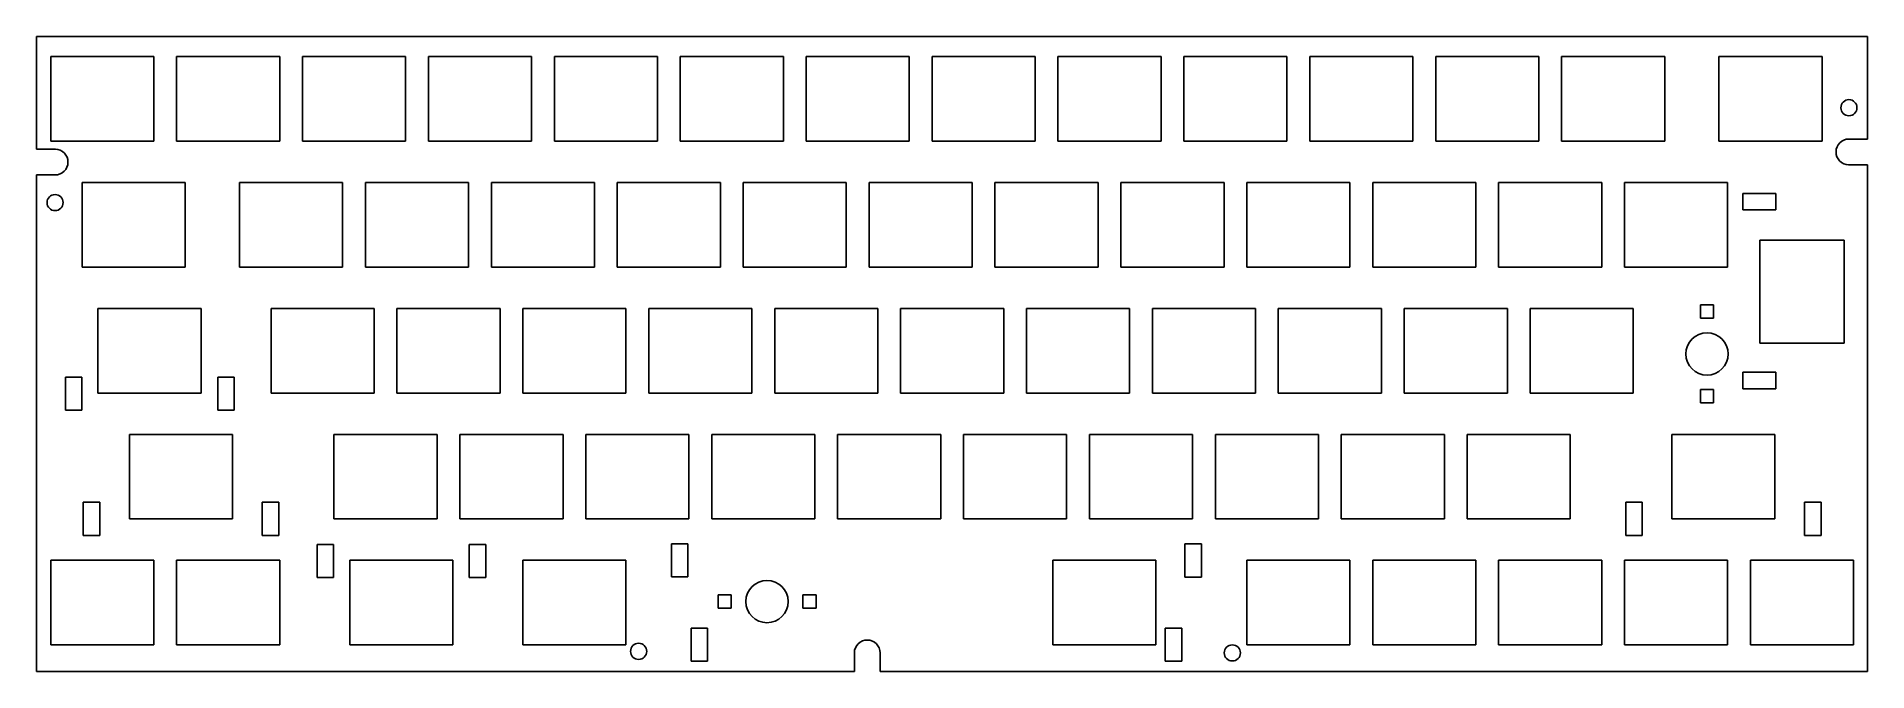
# Model space of a CAD drawing. Extents: x 0 to 277, y -1 to 95.
import ezdxf

# ---------------------------------------------------------------- set-up
doc = ezdxf.new("R2010")
doc.units = 0
doc.header["$MEASUREMENT"] = 0

msp = doc.modelspace()

# ---------------------------------------------------------------- linework, layer by layer
at = {"linetype": 'Continuous'}
for p, q in [((-0.31, 78.2), (-0.31, 95.22)), ((-0.31, 95.22), (276.69, 95.22)), ((276.69, 95.22), (276.69, 79.73)), ((2.52, 78.2), (-0.31, 78.2)), ((276.69, 79.73), (273.89, 79.73)), ((273.85, 75.83), (276.69, 75.83)), ((276.69, 75.83), (276.69, -0.78)), ((-0.31, -0.78), (-0.31, 74.3)), ((-0.31, 74.3), (2.48, 74.3)), ((262.82, 71.51), (257.82, 71.51)), ((257.82, 71.51), (257.82, 69.01)), ((262.82, 69.01), (262.82, 71.51)), ((257.82, 69.01), (262.82, 69.01)), ((251.42, 54.64), (253.42, 54.64)), ((251.42, 52.64), (251.42, 54.64)), ((253.42, 52.64), (251.42, 52.64)), ((253.42, 54.64), (253.42, 52.64)), ((257.82, 44.45), (262.82, 44.45)), ((257.82, 41.95), (257.82, 44.45)), ((262.82, 44.45), (262.82, 41.95)), ((4.04, 38.74), (4.04, 43.74)), ((4.04, 43.74), (6.54, 43.74)), ((6.54, 43.74), (6.54, 38.74)), ((27.08, 43.74), (27.08, 38.74)), ((29.58, 43.74), (27.08, 43.74)), ((29.58, 38.74), (29.58, 43.74)), ((251.42, 41.84), (253.42, 41.84)), ((251.42, 39.84), (251.42, 41.84)), ((253.42, 41.84), (253.42, 39.84)), ((262.82, 41.95), (257.82, 41.95)), ((253.42, 39.84), (251.42, 39.84)), ((6.54, 38.74), (4.04, 38.74)), ((27.08, 38.74), (29.58, 38.74)), ((6.75, 19.79), (6.75, 24.79)), ((6.75, 24.79), (9.25, 24.79)), ((9.25, 24.79), (9.25, 19.79)), ((33.81, 24.79), (33.81, 19.79)), ((36.31, 24.79), (33.81, 24.79)), ((36.31, 19.79), (36.31, 24.79)), ((240.12, 19.79), (240.12, 24.79)), ((240.12, 24.79), (242.62, 24.79)), ((242.62, 24.79), (242.62, 19.79)), ((267.18, 24.79), (267.18, 19.79)), ((269.68, 24.79), (267.18, 24.79)), ((269.68, 19.79), (269.68, 24.79)), ((9.25, 19.79), (6.75, 19.79)), ((33.81, 19.79), (36.31, 19.79)), ((242.62, 19.79), (240.12, 19.79)), ((267.18, 19.79), (269.68, 19.79)), ((42.12, 13.42), (42.12, 18.42)), ((42.12, 18.42), (44.62, 18.42)), ((44.62, 18.42), (44.62, 13.42)), ((65.15, 18.42), (65.15, 13.42)), ((67.65, 18.42), (65.15, 18.42)), ((67.65, 13.42), (67.65, 18.42)), ((95.74, 13.52), (95.74, 18.52)), ((95.74, 18.52), (98.24, 18.52)), ((98.24, 18.52), (98.24, 13.52)), ((173.42, 13.49), (173.42, 18.49)), ((173.42, 18.49), (175.92, 18.49)), ((175.92, 18.49), (175.92, 13.49)), ((44.62, 13.42), (42.12, 13.42)), ((65.15, 13.42), (67.65, 13.42)), ((98.24, 13.52), (95.74, 13.52)), ((175.92, 13.49), (173.42, 13.49)), ((102.79, 8.78), (102.79, 10.78)), ((102.79, 10.78), (104.79, 10.78)), ((104.79, 8.78), (102.79, 8.78)), ((104.79, 10.78), (104.79, 8.78)), ((115.61, 8.78), (115.61, 10.78)), ((115.61, 10.78), (117.61, 10.78)), ((117.61, 8.78), (115.61, 8.78)), ((117.61, 10.78), (117.61, 8.78)), ((98.71, 0.75), (98.71, 5.75)), ((98.71, 5.75), (101.21, 5.75)), ((101.21, 5.75), (101.21, 0.75)), ((170.44, 5.75), (170.44, 0.75)), ((172.94, 5.75), (170.44, 5.75)), ((172.94, 0.75), (172.94, 5.75)), ((101.21, 0.75), (98.71, 0.75)), ((123.41, 2.06), (123.41, -0.78)), ((127.31, -0.78), (127.31, 2.01)), ((170.44, 0.75), (172.94, 0.75)), ((123.41, -0.78), (-0.31, -0.78)), ((276.69, -0.78), (127.31, -0.78))]:
    msp.add_line(p, q, dxfattribs=at)
at = {"color": 0}
for p, q in [((1.82, 79.42), (1.82, 92.22)), ((1.82, 92.22), (2.62, 92.22)), ((2.62, 92.22), (16.62, 92.22)), ((16.62, 92.22), (17.42, 92.22)), ((17.42, 92.22), (17.42, 79.42)), ((20.87, 79.42), (20.87, 92.22)), ((20.87, 92.22), (21.67, 92.22)), ((21.67, 92.22), (35.67, 92.22)), ((35.67, 92.22), (36.47, 92.22)), ((36.47, 92.22), (36.47, 79.42)), ((39.92, 79.42), (39.92, 92.22)), ((39.92, 92.22), (40.72, 92.22)), ((40.72, 92.22), (54.72, 92.22)), ((54.72, 92.22), (55.52, 92.22)), ((55.52, 92.22), (55.52, 79.42)), ((58.97, 79.42), (58.97, 92.22)), ((58.97, 92.22), (59.77, 92.22)), ((59.77, 92.22), (73.77, 92.22)), ((73.77, 92.22), (74.57, 92.22)), ((74.57, 92.22), (74.57, 79.42)), ((78.02, 79.42), (78.02, 92.22)), ((78.02, 92.22), (78.82, 92.22)), ((78.82, 92.22), (92.82, 92.22)), ((92.82, 92.22), (93.62, 92.22)), ((93.62, 92.22), (93.62, 79.42)), ((97.07, 79.42), (97.07, 92.22)), ((97.07, 92.22), (97.87, 92.22)), ((97.87, 92.22), (111.87, 92.22)), ((111.87, 92.22), (112.67, 92.22)), ((112.67, 92.22), (112.67, 79.42)), ((116.12, 79.42), (116.12, 92.22)), ((116.12, 92.22), (116.92, 92.22)), ((116.92, 92.22), (130.92, 92.22)), ((130.92, 92.22), (131.72, 92.22)), ((131.72, 92.22), (131.72, 79.42)), ((135.17, 79.42), (135.17, 92.22)), ((135.17, 92.22), (135.97, 92.22)), ((135.97, 92.22), (149.97, 92.22)), ((149.97, 92.22), (150.77, 92.22)), ((150.77, 92.22), (150.77, 79.42)), ((154.22, 79.42), (154.22, 92.22)), ((154.22, 92.22), (155.02, 92.22)), ((155.02, 92.22), (169.02, 92.22)), ((169.02, 92.22), (169.82, 92.22)), ((169.82, 92.22), (169.82, 79.42)), ((173.27, 79.42), (173.27, 92.22)), ((173.27, 92.22), (174.07, 92.22)), ((174.07, 92.22), (188.07, 92.22)), ((188.07, 92.22), (188.87, 92.22)), ((188.87, 92.22), (188.87, 79.42)), ((192.32, 79.42), (192.32, 92.22)), ((192.32, 92.22), (193.12, 92.22)), ((193.12, 92.22), (207.12, 92.22)), ((207.12, 92.22), (207.92, 92.22)), ((207.92, 92.22), (207.92, 79.42)), ((211.37, 79.42), (211.37, 92.22)), ((211.37, 92.22), (212.17, 92.22)), ((212.17, 92.22), (226.17, 92.22)), ((226.17, 92.22), (226.97, 92.22)), ((226.97, 92.22), (226.97, 79.42)), ((230.42, 79.42), (230.42, 92.22)), ((230.42, 92.22), (231.22, 92.22)), ((231.22, 92.22), (245.22, 92.22)), ((245.22, 92.22), (246.02, 92.22)), ((246.02, 92.22), (246.02, 79.42)), ((254.23, 79.42), (254.23, 92.22)), ((254.23, 92.22), (255.03, 92.22)), ((255.03, 92.22), (269.03, 92.22)), ((269.03, 92.22), (269.83, 92.22)), ((269.83, 92.22), (269.83, 79.42)), ((2.62, 79.42), (1.82, 79.42)), ((16.62, 79.42), (2.62, 79.42)), ((17.42, 79.42), (16.62, 79.42)), ((21.67, 79.42), (20.87, 79.42)), ((35.67, 79.42), (21.67, 79.42)), ((36.47, 79.42), (35.67, 79.42)), ((40.72, 79.42), (39.92, 79.42)), ((54.72, 79.42), (40.72, 79.42)), ((55.52, 79.42), (54.72, 79.42)), ((59.77, 79.42), (58.97, 79.42)), ((73.77, 79.42), (59.77, 79.42)), ((74.57, 79.42), (73.77, 79.42)), ((78.82, 79.42), (78.02, 79.42)), ((92.82, 79.42), (78.82, 79.42)), ((93.62, 79.42), (92.82, 79.42)), ((97.87, 79.42), (97.07, 79.42)), ((111.87, 79.42), (97.87, 79.42)), ((112.67, 79.42), (111.87, 79.42)), ((116.92, 79.42), (116.12, 79.42)), ((130.92, 79.42), (116.92, 79.42)), ((131.72, 79.42), (130.92, 79.42)), ((135.97, 79.42), (135.17, 79.42)), ((149.97, 79.42), (135.97, 79.42)), ((150.77, 79.42), (149.97, 79.42)), ((155.02, 79.42), (154.22, 79.42)), ((169.02, 79.42), (155.02, 79.42)), ((169.82, 79.42), (169.02, 79.42)), ((174.07, 79.42), (173.27, 79.42)), ((188.07, 79.42), (174.07, 79.42)), ((188.87, 79.42), (188.07, 79.42)), ((193.12, 79.42), (192.32, 79.42)), ((207.12, 79.42), (193.12, 79.42)), ((207.92, 79.42), (207.12, 79.42)), ((212.17, 79.42), (211.37, 79.42)), ((226.17, 79.42), (212.17, 79.42)), ((226.97, 79.42), (226.17, 79.42)), ((231.22, 79.42), (230.42, 79.42)), ((245.22, 79.42), (231.22, 79.42)), ((246.02, 79.42), (245.22, 79.42)), ((255.03, 79.42), (254.23, 79.42)), ((269.03, 79.42), (255.03, 79.42)), ((269.83, 79.42), (269.03, 79.42)), ((6.58, 60.37), (6.58, 73.17)), ((6.58, 73.17), (7.38, 73.17)), ((7.38, 73.17), (21.38, 73.17)), ((21.38, 73.17), (22.18, 73.17)), ((22.18, 73.17), (22.18, 60.37)), ((30.39, 60.37), (30.39, 73.17)), ((30.39, 73.17), (31.19, 73.17)), ((31.19, 73.17), (45.19, 73.17)), ((45.19, 73.17), (45.99, 73.17)), ((45.99, 73.17), (45.99, 60.37)), ((49.44, 60.37), (49.44, 73.17)), ((49.44, 73.17), (50.24, 73.17)), ((50.24, 73.17), (64.24, 73.17)), ((64.24, 73.17), (65.04, 73.17)), ((65.04, 73.17), (65.04, 60.37)), ((68.49, 60.37), (68.49, 73.17)), ((68.49, 73.17), (69.29, 73.17)), ((69.29, 73.17), (83.29, 73.17)), ((83.29, 73.17), (84.09, 73.17)), ((84.09, 73.17), (84.09, 60.37)), ((87.54, 60.37), (87.54, 73.17)), ((87.54, 73.17), (88.34, 73.17)), ((88.34, 73.17), (102.34, 73.17)), ((102.34, 73.17), (103.14, 73.17)), ((103.14, 73.17), (103.14, 60.37)), ((106.59, 60.37), (106.59, 73.17)), ((106.59, 73.17), (107.39, 73.17)), ((107.39, 73.17), (121.39, 73.17)), ((121.39, 73.17), (122.19, 73.17)), ((122.19, 73.17), (122.19, 60.37)), ((125.64, 60.37), (125.64, 73.17)), ((125.64, 73.17), (126.44, 73.17)), ((126.44, 73.17), (140.44, 73.17)), ((140.44, 73.17), (141.24, 73.17)), ((141.24, 73.17), (141.24, 60.37)), ((144.69, 60.37), (144.69, 73.17)), ((144.69, 73.17), (145.49, 73.17)), ((145.49, 73.17), (159.49, 73.17)), ((159.49, 73.17), (160.29, 73.17)), ((160.29, 73.17), (160.29, 60.37)), ((163.74, 60.37), (163.74, 73.17)), ((163.74, 73.17), (164.54, 73.17)), ((164.54, 73.17), (178.54, 73.17)), ((178.54, 73.17), (179.34, 73.17)), ((179.34, 73.17), (179.34, 60.37)), ((182.79, 60.37), (182.79, 73.17)), ((182.79, 73.17), (183.59, 73.17)), ((183.59, 73.17), (197.59, 73.17)), ((197.59, 73.17), (198.39, 73.17)), ((198.39, 73.17), (198.39, 60.37)), ((201.84, 60.37), (201.84, 73.17)), ((201.84, 73.17), (202.64, 73.17)), ((202.64, 73.17), (216.64, 73.17)), ((216.64, 73.17), (217.44, 73.17)), ((217.44, 73.17), (217.44, 60.37)), ((220.89, 60.37), (220.89, 73.17)), ((220.89, 73.17), (221.69, 73.17)), ((221.69, 73.17), (235.69, 73.17)), ((235.69, 73.17), (236.49, 73.17)), ((236.49, 73.17), (236.49, 60.37)), ((239.94, 60.37), (239.94, 73.17)), ((239.94, 73.17), (240.74, 73.17)), ((240.74, 73.17), (254.74, 73.17)), ((254.74, 73.17), (255.54, 73.17)), ((255.54, 73.17), (255.54, 60.37)), ((260.39, 63.64), (260.39, 64.44)), ((260.39, 64.44), (273.19, 64.44)), ((273.19, 64.44), (273.19, 63.64)), ((260.39, 49.64), (260.39, 63.64)), ((273.19, 63.64), (273.19, 49.64)), ((7.38, 60.37), (6.58, 60.37)), ((21.38, 60.37), (7.38, 60.37)), ((22.18, 60.37), (21.38, 60.37)), ((31.19, 60.37), (30.39, 60.37)), ((45.19, 60.37), (31.19, 60.37)), ((45.99, 60.37), (45.19, 60.37)), ((50.24, 60.37), (49.44, 60.37)), ((64.24, 60.37), (50.24, 60.37)), ((65.04, 60.37), (64.24, 60.37)), ((69.29, 60.37), (68.49, 60.37)), ((83.29, 60.37), (69.29, 60.37)), ((84.09, 60.37), (83.29, 60.37)), ((88.34, 60.37), (87.54, 60.37)), ((102.34, 60.37), (88.34, 60.37)), ((103.14, 60.37), (102.34, 60.37)), ((107.39, 60.37), (106.59, 60.37)), ((121.39, 60.37), (107.39, 60.37)), ((122.19, 60.37), (121.39, 60.37)), ((126.44, 60.37), (125.64, 60.37)), ((140.44, 60.37), (126.44, 60.37)), ((141.24, 60.37), (140.44, 60.37)), ((145.49, 60.37), (144.69, 60.37)), ((159.49, 60.37), (145.49, 60.37)), ((160.29, 60.37), (159.49, 60.37)), ((164.54, 60.37), (163.74, 60.37)), ((178.54, 60.37), (164.54, 60.37)), ((179.34, 60.37), (178.54, 60.37)), ((183.59, 60.37), (182.79, 60.37)), ((197.59, 60.37), (183.59, 60.37)), ((198.39, 60.37), (197.59, 60.37)), ((202.64, 60.37), (201.84, 60.37)), ((216.64, 60.37), (202.64, 60.37)), ((217.44, 60.37), (216.64, 60.37)), ((221.69, 60.37), (220.89, 60.37)), ((235.69, 60.37), (221.69, 60.37)), ((236.49, 60.37), (235.69, 60.37)), ((240.74, 60.37), (239.94, 60.37)), ((254.74, 60.37), (240.74, 60.37)), ((255.54, 60.37), (254.74, 60.37)), ((8.96, 41.32), (8.96, 54.12)), ((8.96, 54.12), (9.76, 54.12)), ((9.76, 54.12), (23.76, 54.12)), ((23.76, 54.12), (24.56, 54.12)), ((24.56, 54.12), (24.56, 41.32)), ((35.16, 41.32), (35.16, 54.12)), ((35.16, 54.12), (35.96, 54.12)), ((35.96, 54.12), (49.96, 54.12)), ((49.96, 54.12), (50.76, 54.12)), ((50.76, 54.12), (50.76, 41.32)), ((54.2, 41.32), (54.2, 54.12)), ((54.2, 54.12), (55.01, 54.12)), ((55.01, 54.12), (69.01, 54.12)), ((69.01, 54.12), (69.81, 54.12)), ((69.81, 54.12), (69.81, 41.32)), ((73.25, 41.32), (73.25, 54.12)), ((73.25, 54.12), (74.06, 54.12)), ((74.06, 54.12), (88.06, 54.12)), ((88.06, 54.12), (88.86, 54.12)), ((88.86, 54.12), (88.86, 41.32)), ((92.31, 41.32), (92.31, 54.12)), ((92.31, 54.12), (93.11, 54.12)), ((93.11, 54.12), (107.11, 54.12)), ((107.11, 54.12), (107.91, 54.12)), ((107.91, 54.12), (107.91, 41.32)), ((111.36, 41.32), (111.36, 54.12)), ((111.36, 54.12), (112.16, 54.12)), ((112.16, 54.12), (126.16, 54.12)), ((126.16, 54.12), (126.96, 54.12)), ((126.96, 54.12), (126.96, 41.32)), ((130.41, 41.32), (130.41, 54.12)), ((130.41, 54.12), (131.21, 54.12)), ((131.21, 54.12), (145.21, 54.12)), ((145.21, 54.12), (146.01, 54.12)), ((146.01, 54.12), (146.01, 41.32)), ((149.46, 41.32), (149.46, 54.12)), ((149.46, 54.12), (150.26, 54.12)), ((150.26, 54.12), (164.25, 54.12)), ((164.25, 54.12), (165.06, 54.12)), ((165.06, 54.12), (165.06, 41.32)), ((168.5, 41.32), (168.5, 54.12)), ((168.5, 54.12), (169.31, 54.12)), ((169.31, 54.12), (183.31, 54.12)), ((183.31, 54.12), (184.11, 54.12)), ((184.11, 54.12), (184.11, 41.32)), ((187.56, 41.32), (187.56, 54.12)), ((187.56, 54.12), (188.36, 54.12)), ((188.36, 54.12), (202.36, 54.12)), ((202.36, 54.12), (203.16, 54.12)), ((203.16, 54.12), (203.16, 41.32)), ((206.61, 41.32), (206.61, 54.12)), ((206.61, 54.12), (207.41, 54.12)), ((207.41, 54.12), (221.41, 54.12)), ((221.41, 54.12), (222.21, 54.12)), ((222.21, 54.12), (222.21, 41.32)), ((225.66, 41.32), (225.66, 54.12)), ((225.66, 54.12), (226.46, 54.12)), ((226.46, 54.12), (240.46, 54.12)), ((240.46, 54.12), (241.26, 54.12)), ((241.26, 54.12), (241.26, 41.32)), ((260.39, 48.84), (260.39, 49.64)), ((273.19, 48.84), (260.39, 48.84)), ((273.19, 49.64), (273.19, 48.84)), ((9.76, 41.32), (8.96, 41.32)), ((23.76, 41.32), (9.76, 41.32)), ((24.56, 41.32), (23.76, 41.32)), ((35.96, 41.32), (35.16, 41.32)), ((49.96, 41.32), (35.96, 41.32)), ((50.76, 41.32), (49.96, 41.32)), ((55.01, 41.32), (54.2, 41.32)), ((69.01, 41.32), (55.01, 41.32)), ((69.81, 41.32), (69.01, 41.32)), ((74.06, 41.32), (73.25, 41.32)), ((88.06, 41.32), (74.06, 41.32)), ((88.86, 41.32), (88.06, 41.32)), ((93.11, 41.32), (92.31, 41.32)), ((107.11, 41.32), (93.11, 41.32)), ((107.91, 41.32), (107.11, 41.32)), ((112.16, 41.32), (111.36, 41.32)), ((126.16, 41.32), (112.16, 41.32)), ((126.96, 41.32), (126.16, 41.32)), ((131.21, 41.32), (130.41, 41.32)), ((145.21, 41.32), (131.21, 41.32)), ((146.01, 41.32), (145.21, 41.32)), ((150.26, 41.32), (149.46, 41.32)), ((164.25, 41.32), (150.26, 41.32)), ((165.06, 41.32), (164.25, 41.32)), ((169.31, 41.32), (168.5, 41.32)), ((183.31, 41.32), (169.31, 41.32)), ((184.11, 41.32), (183.31, 41.32)), ((188.36, 41.32), (187.56, 41.32)), ((202.36, 41.32), (188.36, 41.32)), ((203.16, 41.32), (202.36, 41.32)), ((207.41, 41.32), (206.61, 41.32)), ((221.41, 41.32), (207.41, 41.32)), ((222.21, 41.32), (221.41, 41.32)), ((226.46, 41.32), (225.66, 41.32)), ((240.46, 41.32), (226.46, 41.32)), ((241.26, 41.32), (240.46, 41.32)), ((13.73, 22.27), (13.73, 35.07)), ((13.73, 35.07), (14.52, 35.07)), ((14.52, 35.07), (28.53, 35.07)), ((28.53, 35.07), (29.32, 35.07)), ((29.32, 35.07), (29.32, 22.27)), ((44.68, 22.27), (44.68, 35.07)), ((44.68, 35.07), (45.48, 35.07)), ((45.48, 35.07), (59.48, 35.07)), ((59.48, 35.07), (60.28, 35.07)), ((60.28, 35.07), (60.28, 22.27)), ((63.73, 22.27), (63.73, 35.07)), ((63.73, 35.07), (64.53, 35.07)), ((64.53, 35.07), (78.53, 35.07)), ((78.53, 35.07), (79.33, 35.07)), ((79.33, 35.07), (79.33, 22.27)), ((82.78, 22.27), (82.78, 35.07)), ((82.78, 35.07), (83.58, 35.07)), ((83.58, 35.07), (97.58, 35.07)), ((97.58, 35.07), (98.38, 35.07)), ((98.38, 35.07), (98.38, 22.27)), ((101.83, 22.27), (101.83, 35.07)), ((101.83, 35.07), (102.63, 35.07)), ((102.63, 35.07), (116.63, 35.07)), ((116.63, 35.07), (117.43, 35.07)), ((117.43, 35.07), (117.43, 22.27)), ((120.88, 22.27), (120.88, 35.07)), ((120.88, 35.07), (121.68, 35.07)), ((121.68, 35.07), (135.68, 35.07)), ((135.68, 35.07), (136.48, 35.07)), ((136.48, 35.07), (136.48, 22.27)), ((139.93, 22.27), (139.93, 35.07)), ((139.93, 35.07), (140.73, 35.07)), ((140.73, 35.07), (154.73, 35.07)), ((154.73, 35.07), (155.53, 35.07)), ((155.53, 35.07), (155.53, 22.27)), ((158.98, 22.27), (158.98, 35.07)), ((158.98, 35.07), (159.78, 35.07)), ((159.78, 35.07), (173.78, 35.07)), ((173.78, 35.07), (174.58, 35.07)), ((174.58, 35.07), (174.58, 22.27)), ((178.03, 22.27), (178.03, 35.07)), ((178.03, 35.07), (178.83, 35.07)), ((178.83, 35.07), (192.83, 35.07)), ((192.83, 35.07), (193.63, 35.07)), ((193.63, 35.07), (193.63, 22.27)), ((197.08, 22.27), (197.08, 35.07)), ((197.08, 35.07), (197.88, 35.07)), ((197.88, 35.07), (211.88, 35.07)), ((211.88, 35.07), (212.68, 35.07)), ((212.68, 35.07), (212.68, 22.27)), ((216.13, 22.27), (216.13, 35.07)), ((216.13, 35.07), (216.93, 35.07)), ((216.93, 35.07), (230.93, 35.07)), ((230.93, 35.07), (231.73, 35.07)), ((231.73, 35.07), (231.73, 22.27)), ((247.09, 22.27), (247.09, 35.07)), ((247.09, 35.07), (247.89, 35.07)), ((247.89, 35.07), (261.89, 35.07)), ((261.89, 35.07), (262.69, 35.07)), ((262.69, 35.07), (262.69, 22.27)), ((14.52, 22.27), (13.73, 22.27)), ((28.53, 22.27), (14.52, 22.27)), ((29.32, 22.27), (28.53, 22.27)), ((45.48, 22.27), (44.68, 22.27)), ((59.48, 22.27), (45.48, 22.27)), ((60.28, 22.27), (59.48, 22.27)), ((64.53, 22.27), (63.73, 22.27)), ((78.53, 22.27), (64.53, 22.27)), ((79.33, 22.27), (78.53, 22.27)), ((83.58, 22.27), (82.78, 22.27)), ((97.58, 22.27), (83.58, 22.27)), ((98.38, 22.27), (97.58, 22.27)), ((102.63, 22.27), (101.83, 22.27)), ((116.63, 22.27), (102.63, 22.27)), ((117.43, 22.27), (116.63, 22.27)), ((121.68, 22.27), (120.88, 22.27)), ((135.68, 22.27), (121.68, 22.27)), ((136.48, 22.27), (135.68, 22.27)), ((140.73, 22.27), (139.93, 22.27)), ((154.73, 22.27), (140.73, 22.27)), ((155.53, 22.27), (154.73, 22.27)), ((159.78, 22.27), (158.98, 22.27)), ((173.78, 22.27), (159.78, 22.27)), ((174.58, 22.27), (173.78, 22.27)), ((178.83, 22.27), (178.03, 22.27)), ((192.83, 22.27), (178.83, 22.27)), ((193.63, 22.27), (192.83, 22.27)), ((197.88, 22.27), (197.08, 22.27)), ((211.88, 22.27), (197.88, 22.27)), ((212.68, 22.27), (211.88, 22.27)), ((216.93, 22.27), (216.13, 22.27)), ((230.93, 22.27), (216.93, 22.27)), ((231.73, 22.27), (230.93, 22.27)), ((247.89, 22.27), (247.09, 22.27)), ((261.89, 22.27), (247.89, 22.27)), ((262.69, 22.27), (261.89, 22.27)), ((1.82, 3.22), (1.82, 16.02)), ((1.82, 16.02), (2.62, 16.02)), ((2.62, 16.02), (16.62, 16.02)), ((16.62, 16.02), (17.42, 16.02)), ((17.42, 16.02), (17.42, 3.22)), ((20.87, 3.22), (20.87, 16.02)), ((20.87, 16.02), (21.67, 16.02)), ((21.67, 16.02), (35.67, 16.02)), ((35.67, 16.02), (36.47, 16.02)), ((36.47, 16.02), (36.47, 3.22)), ((47.06, 3.22), (47.06, 16.02)), ((47.06, 16.02), (47.86, 16.02)), ((47.86, 16.02), (61.86, 16.02)), ((61.86, 16.02), (62.66, 16.02)), ((62.66, 16.02), (62.66, 3.22)), ((73.26, 3.22), (73.26, 16.02)), ((73.26, 16.02), (74.06, 16.02)), ((74.06, 16.02), (88.06, 16.02)), ((88.06, 16.02), (88.86, 16.02)), ((88.86, 16.02), (88.86, 3.22)), ((153.45, 16.02), (153.45, 3.22)), ((154.25, 16.02), (153.45, 16.02)), ((168.25, 16.02), (154.25, 16.02)), ((169.05, 16.02), (168.25, 16.02)), ((169.05, 3.22), (169.05, 16.02)), ((182.79, 3.22), (182.79, 16.02)), ((182.79, 16.02), (183.59, 16.02)), ((183.59, 16.02), (197.59, 16.02)), ((197.59, 16.02), (198.39, 16.02)), ((198.39, 16.02), (198.39, 3.22)), ((201.84, 3.22), (201.84, 16.02)), ((201.84, 16.02), (202.64, 16.02)), ((202.64, 16.02), (216.64, 16.02)), ((216.64, 16.02), (217.44, 16.02)), ((217.44, 16.02), (217.44, 3.22)), ((220.89, 3.22), (220.89, 16.02)), ((220.89, 16.02), (221.69, 16.02)), ((221.69, 16.02), (235.69, 16.02)), ((235.69, 16.02), (236.49, 16.02)), ((236.49, 16.02), (236.49, 3.22)), ((239.94, 3.22), (239.94, 16.02)), ((239.94, 16.02), (240.74, 16.02)), ((240.74, 16.02), (254.74, 16.02)), ((254.74, 16.02), (255.54, 16.02)), ((255.54, 16.02), (255.54, 3.22)), ((258.99, 3.22), (258.99, 16.02)), ((258.99, 16.02), (259.79, 16.02)), ((259.79, 16.02), (273.79, 16.02)), ((273.79, 16.02), (274.59, 16.02)), ((274.59, 16.02), (274.59, 3.22)), ((2.62, 3.22), (1.82, 3.22)), ((16.62, 3.22), (2.62, 3.22)), ((17.42, 3.22), (16.62, 3.22)), ((21.67, 3.22), (20.87, 3.22)), ((35.67, 3.22), (21.67, 3.22)), ((36.47, 3.22), (35.67, 3.22)), ((47.86, 3.22), (47.06, 3.22)), ((61.86, 3.22), (47.86, 3.22)), ((62.66, 3.22), (61.86, 3.22)), ((74.06, 3.22), (73.26, 3.22)), ((88.06, 3.22), (74.06, 3.22)), ((88.86, 3.22), (88.06, 3.22)), ((153.45, 3.22), (154.25, 3.22)), ((154.25, 3.22), (168.25, 3.22)), ((168.25, 3.22), (169.05, 3.22)), ((183.59, 3.22), (182.79, 3.22)), ((197.59, 3.22), (183.59, 3.22)), ((198.39, 3.22), (197.59, 3.22)), ((202.64, 3.22), (201.84, 3.22)), ((216.64, 3.22), (202.64, 3.22)), ((217.44, 3.22), (216.64, 3.22)), ((221.69, 3.22), (220.89, 3.22)), ((235.69, 3.22), (221.69, 3.22)), ((236.49, 3.22), (235.69, 3.22)), ((240.74, 3.22), (239.94, 3.22)), ((254.74, 3.22), (240.74, 3.22)), ((255.54, 3.22), (254.74, 3.22)), ((259.79, 3.22), (258.99, 3.22)), ((273.79, 3.22), (259.79, 3.22)), ((274.59, 3.22), (273.79, 3.22))]:
    msp.add_line(p, q, dxfattribs=at)
at = {"linetype": 'Continuous'}
for centre, radius in [((273.89, 84.47), 1.22), ((2.48, 70.12), 1.22), ((252.42, 47.23), 3.2), ((110.19, 9.78), 3.2), ((90.77, 2.25), 1.22), ((180.6, 2.01), 1.22)]:
    msp.add_circle(centre, radius, dxfattribs=at)
for centre, start, end in [((2.48, 76.25), 270, 88.7512), ((273.89, 77.78), 90, 268.7512), ((125.36, 2.01), 0, 178.7512)]:
    msp.add_arc(centre, 1.95, start, end, dxfattribs=at)

doc.saveas('drawing.dxf')
